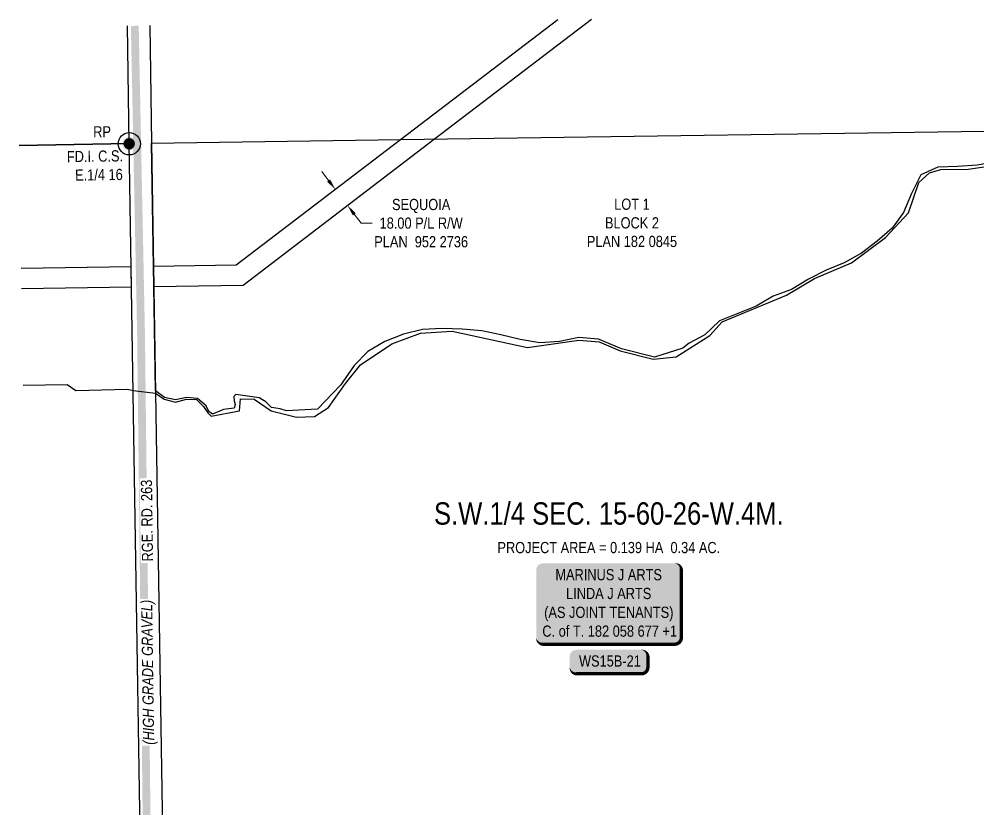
# Model space of a CAD drawing. Extents: x 72365 to 80261, y 6000112 to 6008999.
# Drawn here: x 76494 to 77352, y 6002144 to 6002851 of the extents above; entities that cross this region are included whole.
import ezdxf
from ezdxf.enums import TextEntityAlignment as Align

# ---------------------------------------------------------------- set-up
doc = ezdxf.new("R2010")
doc.units = 0
doc.header["$LTSCALE"] = 5
doc.header["$PDSIZE"] = 2.5
doc.linetypes.add('foc-QUARTERLINE', pattern=[33, 25, -3, 2, -3])
doc.linetypes.add('HIDDENX3', pattern=[11.25, 10, -1.25])
doc.layers.get('Defpoints').update_dxf_attribs({"color": 9})
for name, color, linetype in [('35', 37, 'Continuous'), ('AS-OWNER', 7, 'Continuous'), ('AS-ROADS', 254, 'Continuous'), ('AS-Sewer Storm', 142, 'HIDDENX3'), ('C-SYMBOL', 7, 'Continuous'), ('F-RW', 190, 'Continuous'), ('L-AREAREQUIRED', 7, 'Continuous'), ('L-MON', 1, 'Continuous'), ('L-MON-T', 1, 'Continuous'), ('L-QSEC', 8, 'foc-QUARTERLINE'), ('L-ROAD-T', 7, 'Continuous'), ('L-SEC', 7, 'Continuous'), ('L-TITLEDB', 4, 'Continuous'), ('L-TITLEDB-T', 4, 'Continuous'), ('P-APEX RECON-LINE LIST', 240, 'Continuous'), ('T-CREEK', 160, 'Continuous')]:
    doc.layers.add(name, color=color, linetype=linetype)
doc.layers.add('F-RW-T', color=190, linetype='Continuous', lineweight=9)
doc.layers.add('T-TEXT', color=48, linetype='Continuous', lineweight=18)
doc.styles.add('1.8', font='ARIALN.TTF', dxfattribs={"height": 2})
doc.styles.add('100L', font='ARIALN.TTF', dxfattribs={"height": 2})
doc.styles.add('175L', font='ARIALN.TTF', dxfattribs={"height": 20})
doc.styles.add('80', font='ARIALN.TTF', dxfattribs={"height": 10})
doc.styles.add('80CG', font='ARIALN.TTF', dxfattribs={"height": 10})
doc.styles.add('80L', font='ARIALN.TTF', dxfattribs={"height": 10})
doc.styles.add('80LS', font='ARIALNI.TTF', dxfattribs={"height": 10})
doc.dimstyles.new('Compass 5 000', dxfattribs={"dimscale": 5, "dimtxt": 9, "dimasz": 2, "dimexe": 0.2, "dimexo": 0.0625, "dimgap": 0.5, "dimtad": 0, "dimtih": 1, "dimtoh": 1, "dimzin": 0, "dimdsep": 46, "dimtxsty": '80CG', "dimcen": 0.1, "dimse1": 1, "dimse2": 1, "dimclrd": 256, "dimclrt": 256, "dimaunit": 1, "dimadec": 4, "dimazin": 0, "dimtfac": 0.06, "dimtofl": 0, "dimtmove": 0, "dimatfit": 1, "dimfxl": 0.2, "dimtolj": 1, "dimtzin": 0, "dimlwd": -1, "dimarcsym": 0})

# ---------------------------------------------------------------- blocks, each defined once
blk = doc.blocks.new('fdia')
at = {"color": 255, "const_width": 1}
blk.add_lwpolyline([(-0.5, 0, 1), (0.5, 0, 1)], format="xyb", close=True, dxfattribs=at)
blk = doc.blocks.new('Fdiaa')
blk.add_blockref('fdia', (0, 0))
blk = doc.blocks.new('fdib')
at = {"color": 1, "const_width": 1.6}
blk.add_lwpolyline([(-0.4, 0, 1), (0.4, 0, 1)], format="xyb", close=True, dxfattribs=at)
at = {"color": 1}
blk.add_circle((0, 0), 0.8, dxfattribs=at)
blk = doc.blocks.new('Fdibb')
blk.add_blockref('fdib', (0, 0))
blk = doc.blocks.new('fdicc')
for name in ['Fdibb', 'Fdiaa']:
    blk.add_blockref(name, (0, 0))
blk = doc.blocks.new('FDI')
blk.add_blockref('fdicc', (0, 0))
blk = doc.blocks.new('*D429')
at = {"layer": 'Defpoints', "color": 0, "transparency": 16777216}
for p in [(76783.97, 6002704.37), (76787.78, 6002684.66), (76794.87, 6002690.06)]:
    blk.add_point(p, dxfattribs=at)
at = {"layer": 'F-RW-T', "transparency": 16777216}
for p, q in [((76770.81, 6002706.91), (76764.75, 6002714.87)), ((76793.84, 6002676.7), (76799.91, 6002668.75)), ((76799.91, 6002668.75), (76809.91, 6002668.75))]:
    blk.add_line(p, q, dxfattribs=at)
for points in [[(76772.14, 6002707.92), (76769.49, 6002705.9), (76776.88, 6002698.96)], [(76795.17, 6002677.71), (76792.52, 6002675.69), (76787.78, 6002684.66)]]:
    blk.add_solid(points, dxfattribs=at)
at = {"layer": 'F-RW-T', "transparency": 16777216, "insert": (76853.73, 6002668.75), "char_height": 10, "attachment_point": 5, "style": '80CG'}
blk.add_mtext('\\A1;SEQUOIA\\P18.00 P/L R/W\\PPLAN  952 2736', dxfattribs=at)
blk = doc.blocks.new('RP')
at = {"layer": '35', "color": 3}
blk.add_circle((0, 0), 10, dxfattribs=at)
at = {"layer": '35', "color": 3, "style": '80'}
blk.add_attdef('RP_001', (-32.36, 5.75), '', height=10, dxfattribs=at)
blk = doc.blocks.new('*U1476')
h = blk.add_hatch(color=59)
edge = h.paths.add_edge_path()
edge.add_line((-59, -37), (59, -37))
edge.add_arc((59, -31), 6, 270, 360)
edge.add_line((65, -31), (65, 29.5))
edge.add_arc((59, 29.5), 6, 0, 90)
edge.add_line((59, 35.5), (-59, 35.5))
edge.add_arc((-59, 29.5), 6, 90, 180)
edge.add_line((-65, 29.5), (-65, -31))
edge.add_arc((-59, -31), 6, 180, 270)
at = {"color": 1, "flags": 128}
blk.add_lwpolyline([(-59, -37, 3, 3, 0), (59, -37, 3, 3, 0.414214), (65, -31, 3, 3, 0), (65, 29.5, 3, 0, 0.414214), (59, 35.5, 0, 0, 0), (-59, 35.5, 0, 0, 0.414214), (-65, 29.5, 0, 0, 0), (-65, -31, 0, 3, 0.414214)], format="xyseb", close=True, dxfattribs=at)
blk.add_lwpolyline([(-46.32, -15.58, 0, 7.5, 0), (0, 0, 0, 0, 0)], format="xyseb", dxfattribs=at)
at = {"color": 1, "style": '80'}
blk.add_attdef('ENTER_TEXT_001', (-35.99, -5), '', height=10, dxfattribs=at)
blk = doc.blocks.new('*U1492')
at = {"true_color": 0xffffa8}
h = blk.add_hatch(color=51, dxfattribs=at)
edge = h.paths.add_edge_path()
edge.add_line((-29, -11.5), (29, -11.5))
edge.add_arc((29, -5.5), 6, 270, 360)
edge.add_line((35, -5.5), (35, 4))
edge.add_arc((29, 4), 6, 0, 90)
edge.add_line((29, 10), (-29, 10))
edge.add_arc((-29, 4), 6, 90, 180)
edge.add_line((-35, 4), (-35, -5.5))
edge.add_arc((-29, -5.5), 6, 180, 270)
at = {"color": 240, "flags": 128}
blk.add_lwpolyline([(-29, -11.5, 3, 3, 0), (29, -11.5, 3, 3, 0.414214), (35, -5.5, 3, 3, 0), (35, 4, 3, 0, 0.414214), (29, 10, 0, 0, 0), (-29, 10, 0, 0, 0.414214), (-35, 4, 0, 0, 0), (-35, -5.5, 0, 3, 0.414214)], format="xyseb", close=True, dxfattribs=at)
for points in [[(-28.7, -2.85, 0, 10, 0), (0, 0, 5, 5, 0)], [(21, -3.69, 0, 10, 0), (0, 0, 5, 5, 0)]]:
    blk.add_lwpolyline(points, format="xyseb", dxfattribs=at)
at = {"color": 4, "style": '80'}
blk.add_attdef('OTHER_001', (-14.7, -5), '', height=10, dxfattribs=at)

msp = doc.modelspace()

# ---------------------------------------------------------------- linework, layer by layer
at = {"layer": 'AS-ROADS', "const_width": 7, "flags": 128}
msp.add_lwpolyline([(76597.193, 6002845.411), (76602.82, 6002567.99), (76608.408, 6002079.925), (76609.394, 6002064.367), (76613.532, 6002045.855), (76664.993, 6001956.554), (76672.688, 6001941.476), (76673.279, 6001929.069)], dxfattribs=at)
at = {"layer": 'F-RW', "flags": 128}
for points in [[(76976.196, 6002850.927), (76687.957, 6002631.196), (76613.929, 6002630.041), (76614.22, 6002612.044), (76694.165, 6002613.292), (76865.795, 6002744.127), (77006.435, 6002851.367)], [(76495.671, 6002610.15), (76594.186, 6002611.732), (76593.899, 6002629.727), (76495.382, 6002628.145)]]:
    msp.add_lwpolyline(points, dxfattribs=at)
at = {"layer": 'L-QSEC', "flags": 128}
msp.add_lwpolyline([(76592.12, 6002740.009), (76493.619, 6002738.217)], dxfattribs=at)
at = {"layer": 'L-QSEC'}
msp.add_lwpolyline([(76493.619, 6002738.217), (76592.12, 6002740.009)], dxfattribs=at)
at = {"layer": 'L-SEC', "flags": 128}
for points in [[(76592.103, 6002740.009), (76590.525, 6002845.314)], [(76610.643, 6002845.607), (76612.221, 6002740.303)], [(76605.002, 6001937.013), (76592.092, 6002740.694)], [(76612.21, 6002740.988), (76625.118, 6001937.284)]]:
    msp.add_lwpolyline(points, dxfattribs=at)
at = {"layer": 'L-TITLEDB', "flags": 128}
msp.add_lwpolyline([(77369.247, 6002723.586), (77351.774, 6002720.789), (77334.207, 6002719.391), (77316.419, 6002719.034), (77301.344, 6002711.886), (77293.015, 6002695.307), (77285.885, 6002678.397), (77275.702, 6002664.431), (77262.31, 6002652.663), (77248.05, 6002642.057), (77232.757, 6002633.257), (77216.386, 6002626.544), (77200.627, 6002618.701), (77185.567, 6002609.381), (77169.034, 6002603.313), (77153.71, 6002594.355), (77120.863, 6002581.349), (77107.858, 6002568.69), (77093.701, 6002561.367), (77088.148, 6002556.761), (77062.639, 6002548.912), (77033.138, 6002556.126), (77012.584, 6002564.929), (76994.893, 6002566.384), (76977.581, 6002562.756), (76960.002, 6002561.779), (76942.382, 6002564.611), (76925.156, 6002568.828), (76907.931, 6002572.374), (76890.354, 6002573.887), (76872.599, 6002574.447), (76854.983, 6002573.639), (76837.813, 6002569.483), (76821.283, 6002562.791), (76806.037, 6002553.899), (76793.573, 6002541.258), (76783.577, 6002526.663), (76781.746, 6002523.964), (76760.901, 6002502.356), (76733.083, 6002500.772), (76727.429, 6002502.593), (76719.669, 6002503.686), (76714.586, 6002508.689), (76708.745, 6002512.445), (76687.678, 6002515.323), (76685.887, 6002513.478), (76686.299, 6002509.776), (76687.18, 6002506.394), (76686.13, 6002503.256), (76676.587, 6002502.002), (76666.854, 6002497.923), (76663.572, 6002500.26), (76661.023, 6002505.126), (76653.318, 6002511.942), (76643.389, 6002512.726), (76633.646, 6002510.574), (76623.864, 6002512.772), (76615.786, 6002518.671), (76614.286, 6002612.045), (76613.996, 6002630.027), (76612.221, 6002740.303), (76835.401, 6002743.575), (77420.971, 6002752.157)], dxfattribs=at)
at = {"layer": 'T-CREEK'}
for points in [[(77290.214, 6002678.031), (77299.625, 6002705.248), (77309.172, 6002713.783), (77319.348, 6002716.698), (77343.84, 6002717.176), (77370.259, 6002720.886)], [(76497.053, 6002523.891), (76536.527, 6002524.214), (76544.33, 6002518.899), (76590.536, 6002520.135), (76595.677, 6002518.834), (76615.82, 6002516.527), (76623.517, 6002511.154), (76633.577, 6002508.617), (76643.51, 6002511.224), (76652.409, 6002510.897), (76658.838, 6002504.746), (76662.506, 6002499.11), (76665.607, 6002496.091), (76690.945, 6002500.855), (76691.867, 6002511.62), (76704.263, 6002511.21), (76719.328, 6002500.807), (76741.997, 6002495.228), (76758.156, 6002495.636), (76770.673, 6002503.664), (76786.015, 6002525.159), (76799.333, 6002541.964), (76827.407, 6002560.869), (76853.235, 6002570.269), (76881.424, 6002572.064), (76948.842, 6002557.579), (76995.027, 6002563.937), (77013.087, 6002562.596), (77031.896, 6002554.352), (77061.693, 6002547.026), (77082.151, 6002549.21), (77112.231, 6002568.32), (77123.364, 6002580.355), (77181.078, 6002604.286), (77206.124, 6002619.313), (77239.143, 6002633.396), (77269.77, 6002655.962), (77290.214, 6002678.031)]]:
    msp.add_lwpolyline(points, dxfattribs=at)

# ---------------------------------------------------------------- block references
at = {"layer": 'AS-OWNER'}
ref = msp.add_blockref('*U1476', (77021.828, 6002328.836), dxfattribs=at)
ref.add_attrib('ENTER_TEXT_001', 'MARINUS J ARTS', (76973.97, 6002349.099), dxfattribs={"layer": '0', "color": 1, "height": 10, "style": '80'})
ref.add_attrib('ENTER_TEXT_002', 'LINDA J ARTS', (76983.526, 6002332.255), dxfattribs={"layer": '0', "color": 1, "height": 10, "style": '80'})
ref.add_attrib('ENTER_TEXT_003', '(AS JOINT TENANTS)', (76963.919, 6002315.411), dxfattribs={"layer": '0', "color": 1, "height": 10, "style": '80'})
ref.add_attrib('ENTER_TEXT_004', 'C. of T. 182 058 677 +1', (76962.261, 6002298.567), dxfattribs={"layer": '0', "color": 1, "height": 10, "style": '80'})
at = {"layer": 'P-APEX RECON-LINE LIST'}
ref = msp.add_blockref('*U1492', (77021.828, 6002276.84), dxfattribs=at)
ref.add_attrib('OTHER_001', 'WS15B-21', (76995.116, 6002271.837), dxfattribs={"layer": '0', "color": 4, "height": 10, "style": '80'})

# ---------------------------------------------------------------- texts
at = {"layer": 'C-SYMBOL', "color": 3, "style": '175L'}
msp.add_text('S.W.1/4 SEC. 15-60-26-W.4M.', height=20, dxfattribs=at).set_placement((77021.828, 6002392.877), align=Align.BOTTOM_CENTER)
at = {"layer": 'L-AREAREQUIRED', "color": 5, "style": '100L'}
msp.add_text('PROJECT AREA = 0.139 HA  0.34 AC.', height=10, dxfattribs=at).set_placement((77021.828, 6002370.377), align=Align.BOTTOM_CENTER)
at = {"layer": 'L-TITLEDB-T', "insert": (77042.558, 6002669.003), "char_height": 10, "attachment_point": 5, "style": '80CG'}
msp.add_mtext('\\A1;LOT 1\\PBLOCK 2\\PPLAN 182 0845', dxfattribs=at)

# ---------------------------------------------------------------- dimensions: what is measured, and where the dimension line sits
at = {"layer": 'F-RW-T', "color": 3}
dim = msp.add_aligned_dim(p1=(76783.97, 6002704.369), p2=(76794.875, 6002690.064), distance=-8.92, text='SEQUOIA\\P18.00 P/L R/W\\PPLAN  952 2736', dimstyle='Compass 5 000', dxfattribs=at)
dim.commit()
dim.dimension.update_dxf_attribs({"geometry": '*D429', "text_midpoint": (76853.729, 6002668.751)})

# ---------------------------------------------------------------- next in the draw order: texts
at = {"layer": 'L-MON-T', "insert": (76535.175, 6002733.294), "char_height": 10, "attachment_point": 1, "rotation": 0.908737, "style": '1.8', "bg_fill": 3, "box_fill_scale": 1.1, "bg_fill_color": 256, "bg_fill_transparency": 0}
msp.add_mtext_dynamic_manual_height_columns('\\pi1.1029;FD.I. C.S.\\P\\pi8.2175;E.1/4 16', width=49.44536, gutter_width=10, heights=[0], dxfattribs=at)
at = {"layer": 'L-ROAD-T', "insert": (76603.096, 6002402.458), "char_height": 10, "width": 73.99175, "attachment_point": 2, "rotation": 90.812222, "style": '80L', "bg_fill": 3, "box_fill_scale": 1.1, "bg_fill_color": 256, "bg_fill_transparency": 0}
msp.add_mtext('RGE. RD. 263', dxfattribs=at)
at = {"layer": 'T-TEXT', "insert": (76603.719, 6002266.654), "char_height": 10, "width": 129.27462, "attachment_point": 2, "rotation": 90.812222, "style": '80LS', "bg_fill": 3, "box_fill_scale": 1.1, "bg_fill_color": 256, "bg_fill_transparency": 0}
msp.add_mtext('(HIGH GRADE GRAVEL)', dxfattribs=at)

# ---------------------------------------------------------------- next in the draw order: block references
at = {"layer": 'AS-Sewer Storm', "xscale": 0.999168229, "yscale": 0.999168229, "zscale": 0.999168229}
msp.add_blockref('RP', (76592.256, 6002739.858), dxfattribs=at).add_auto_attribs({'RP_001': 'RP'})
at = {"layer": 'L-MON', "color": 5, "xscale": 4.99999999999995, "yscale": 4.99999999999995, "zscale": 4.99999999999995}
msp.add_blockref('FDI', (76592.256, 6002739.858), dxfattribs=at)

doc.saveas('drawing.dxf')
